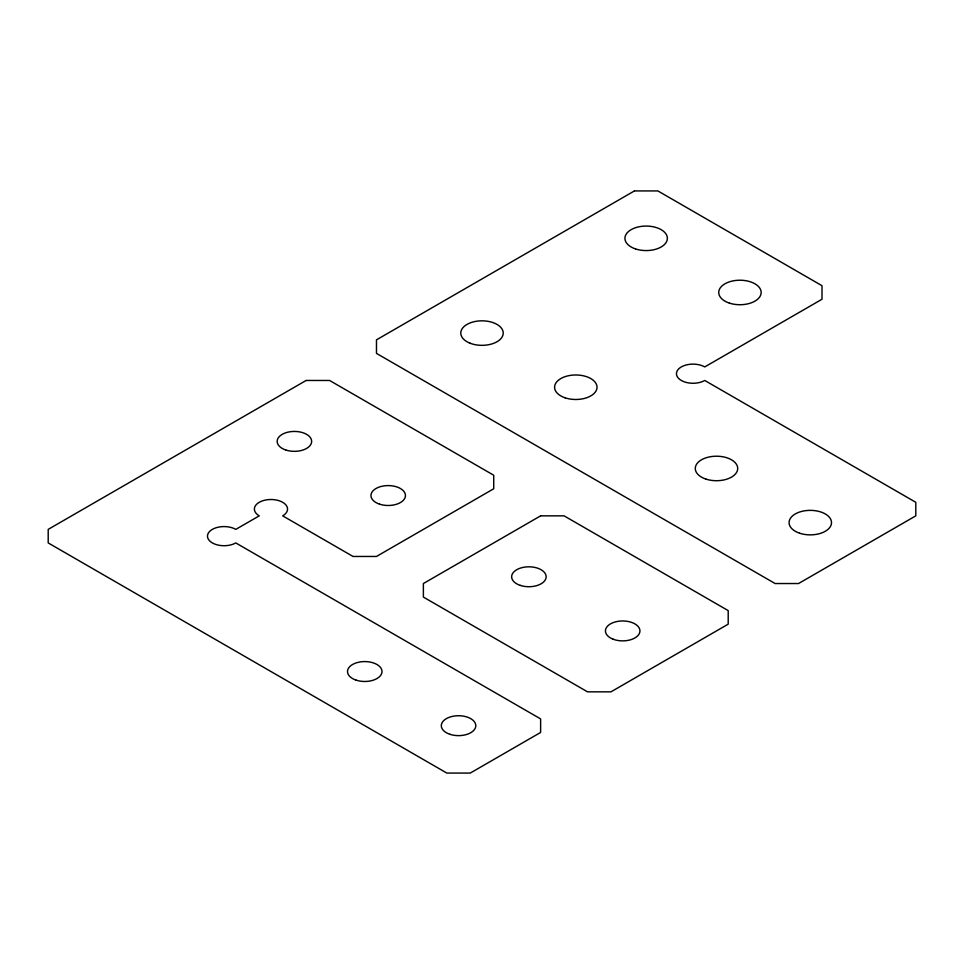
<?xml version="1.0" encoding="UTF-8"?>
<svg xmlns="http://www.w3.org/2000/svg" width="964" height="964" viewBox="0 0 964 964"><rect width="100%" height="100%" fill="white"/><g stroke="black" fill="none" stroke-linecap="round" stroke-linejoin="round"><path stroke-width="1.45" d="M306.13 380.467L48.2 529.381L48.2 542.925L446.826 773.068L470.275 773.068L540.623 732.447L540.623 718.915L235.794 542.925A16.581 9.568 0 0 1 212.345 542.925A16.581 9.568 0 0 1 212.345 529.381A16.581 9.568 0 0 1 235.794 529.381L259.244 515.848A16.581 9.568 0 0 1 259.244 502.304A16.581 9.568 0 0 1 282.681 502.304A16.581 9.568 0 0 1 282.681 515.848L353.029 556.457L376.478 556.457L493.725 488.772L493.725 475.228L329.58 380.467L306.13 380.467M634.42 190.932L376.478 339.846L376.478 353.39L775.104 583.533L798.554 583.533L915.8 515.848L915.8 502.304L704.756 380.467A16.581 9.568 0 0 1 681.319 380.467A16.581 9.568 0 0 1 681.319 366.923A16.581 9.568 0 0 1 704.756 366.923L822.003 299.238L822.003 285.706L657.87 190.932L634.42 190.932M540.623 515.848L423.377 583.533L423.377 597.077L587.522 691.839L610.971 691.839L728.206 624.154L728.206 610.61L564.073 515.848L540.623 515.848M470.107 343.232A21.22 12.255 0 0 0 503.172 333.954A21.22 12.255 0 0 0 472.722 322.06A21.22 12.255 0 0 0 470.107 343.232M705.877 479.072A21.22 12.255 0 0 0 737.713 468.468A21.22 12.255 0 0 0 705.877 457.852A21.22 12.255 0 0 0 705.877 479.072M799.674 533.225A21.22 12.255 0 0 0 831.51 522.609A21.22 12.255 0 0 0 799.674 512.005A21.22 12.255 0 0 0 799.674 533.225M565.181 397.843A21.22 12.255 0 0 0 597.017 387.239A21.22 12.255 0 0 0 565.181 376.623A21.22 12.255 0 0 0 565.181 397.843M635.529 248.929A21.22 12.255 0 0 0 667.365 238.313A21.22 12.255 0 0 0 635.529 227.709A21.22 12.255 0 0 0 635.529 248.929M729.326 303.082A21.22 12.255 0 0 0 761.162 292.466A21.22 12.255 0 0 0 729.326 281.862A21.22 12.255 0 0 0 729.326 303.082M449.935 734.303A17.244 9.953 0 0 0 475.794 725.687A17.244 9.953 0 0 0 449.935 717.059A17.244 9.953 0 0 0 449.935 734.303M356.138 680.15A17.244 9.953 0 0 0 381.997 671.534A17.244 9.953 0 0 0 356.138 662.907A17.244 9.953 0 0 0 356.138 680.15M379.587 504.16A17.244 9.953 0 0 0 405.446 495.532A17.244 9.953 0 0 0 379.587 486.916A17.244 9.953 0 0 0 379.587 504.16M285.79 450.007A17.244 9.953 0 0 0 311.649 441.392A17.244 9.953 0 0 0 285.79 432.764A17.244 9.953 0 0 0 285.79 450.007M613.032 639.168A17.244 9.953 0 0 0 639.891 631.625A17.244 9.953 0 0 0 615.153 621.961A17.244 9.953 0 0 0 613.032 639.168M520.271 585.389A17.244 9.953 0 0 0 546.142 576.761A17.244 9.953 0 0 0 520.271 568.145A17.244 9.953 0 0 0 520.271 585.389"/></g></svg>
